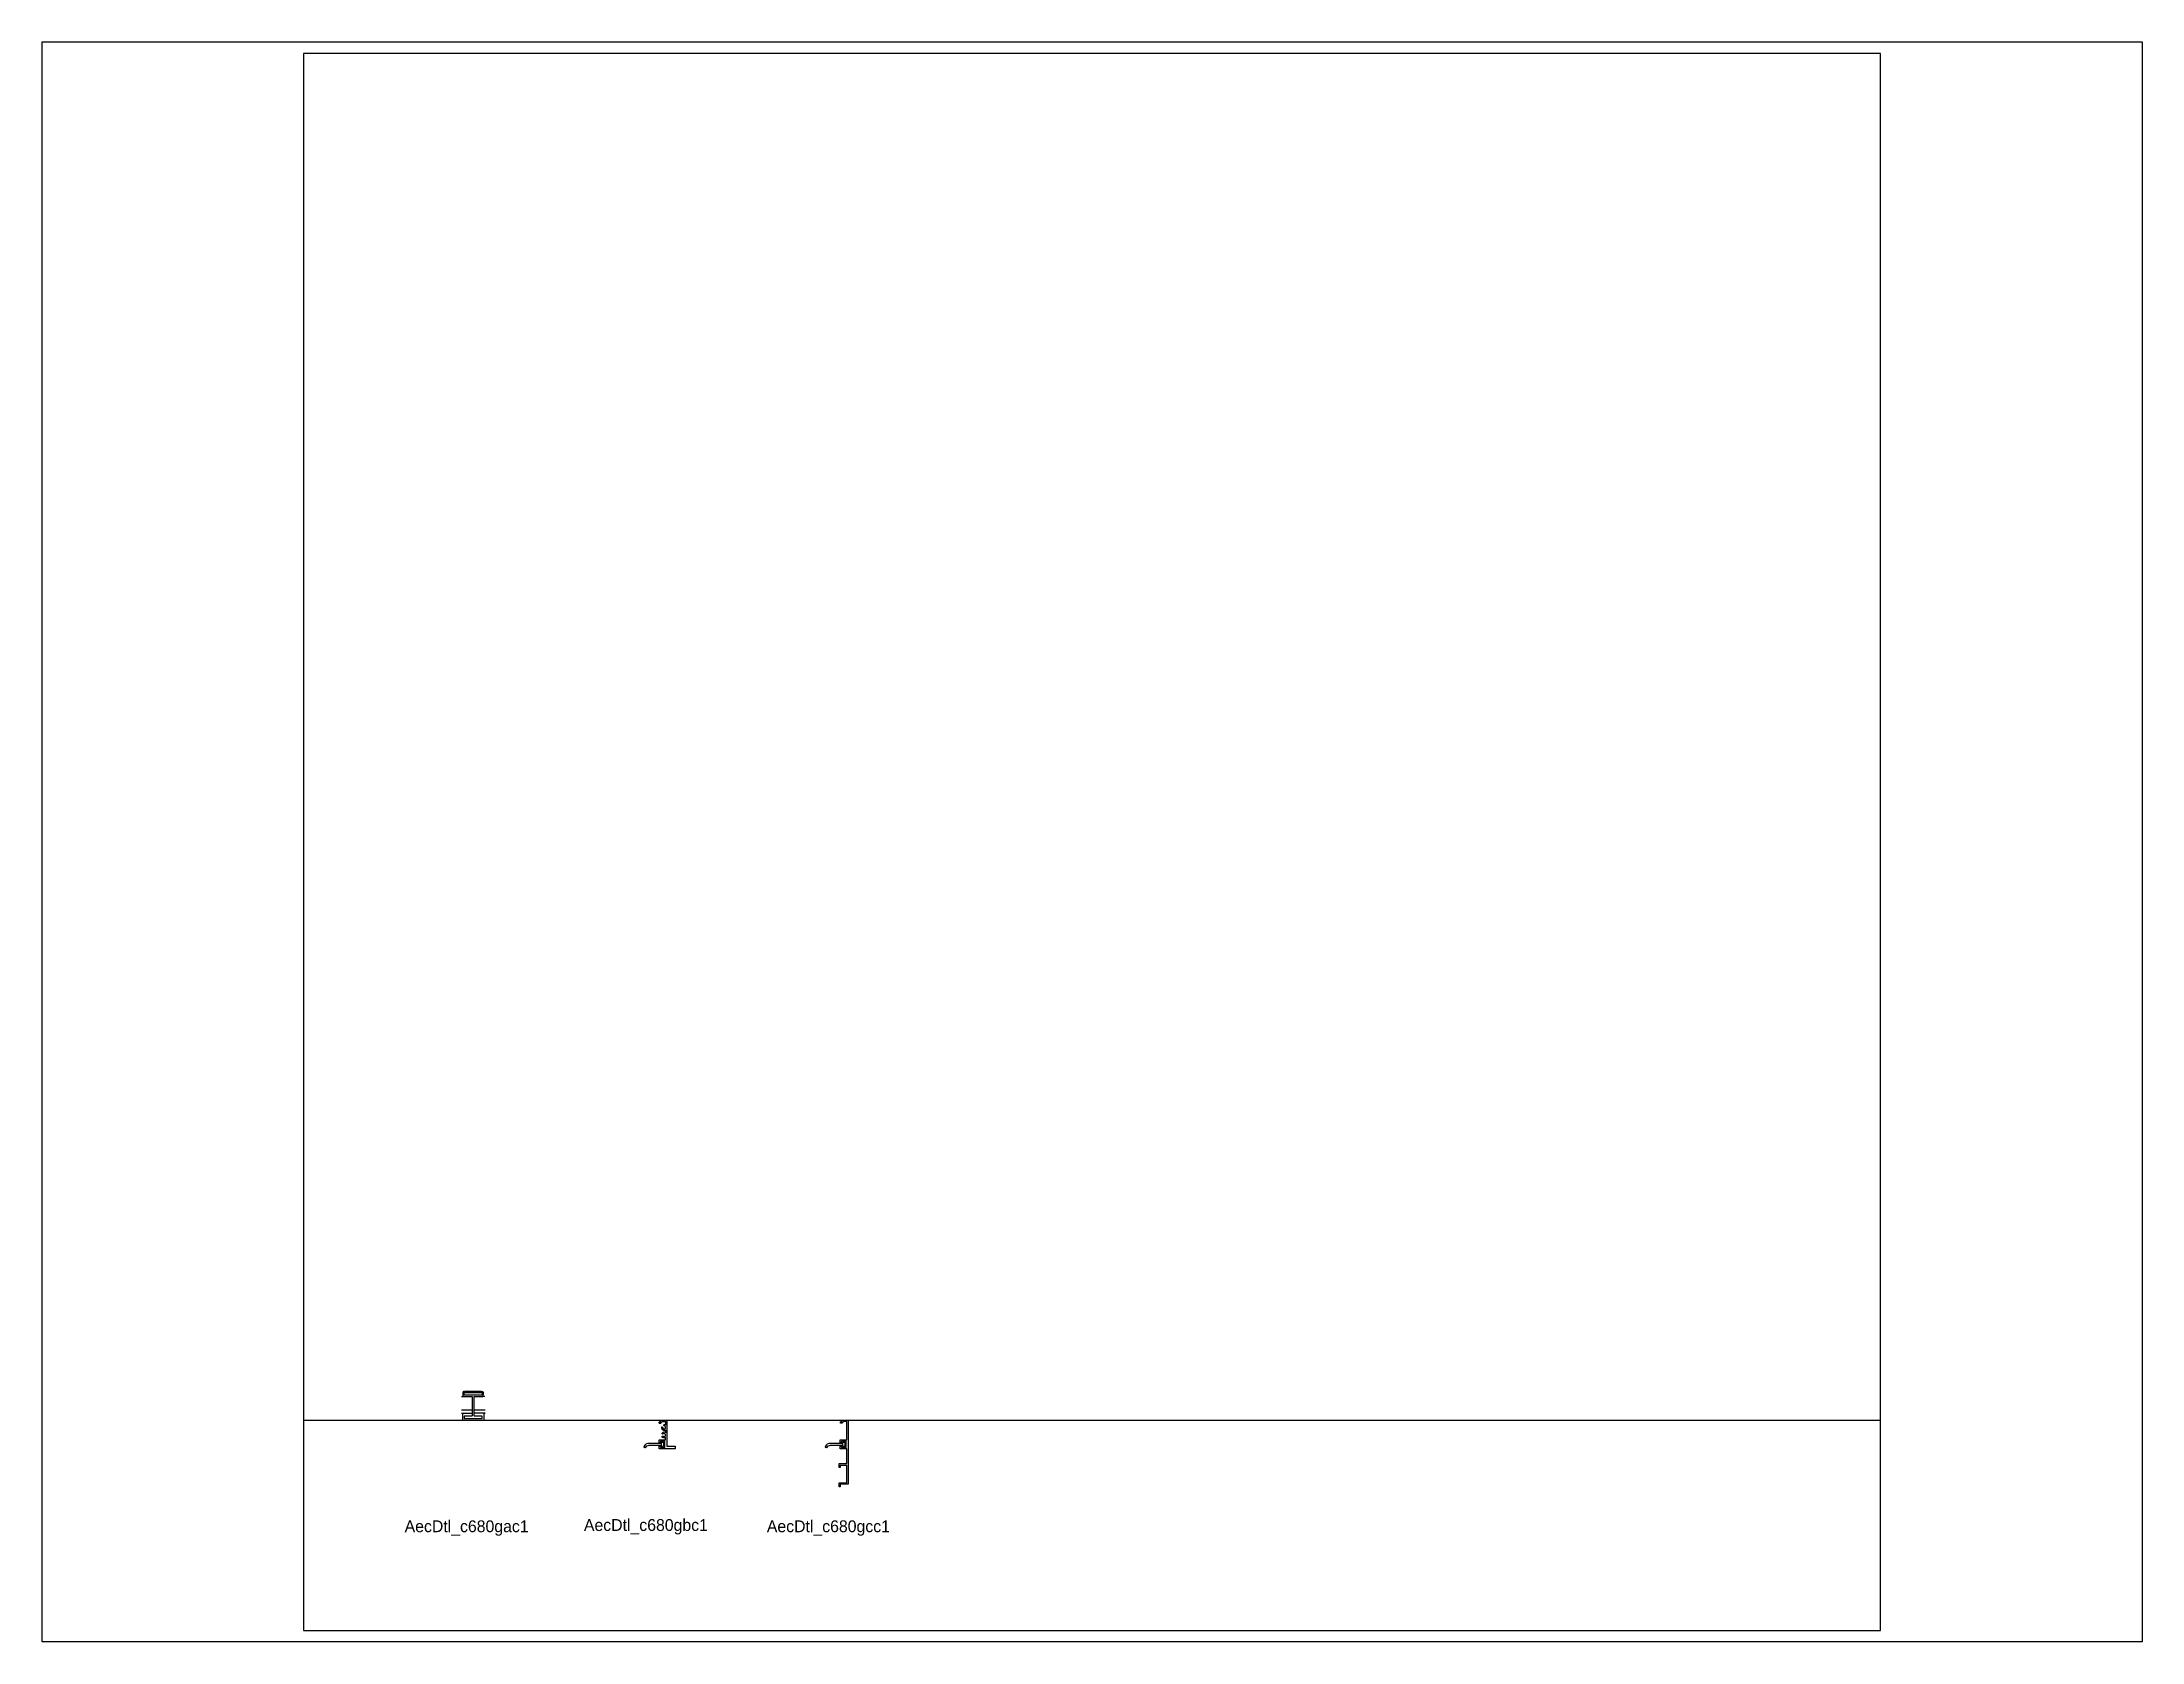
# Paper-space layout 'Layout1' of a CAD drawing. Header units: inches. Extents: x 1.05 to 9.45, y 0.8 to 7.2.
# The model-space entities are those that its viewports show. They can reach past a viewport. Long polylines and large blocks are cut down to what shows.
import ezdxf

# ---------------------------------------------------------------- set-up
doc = ezdxf.new("R2010")
doc.units = ezdxf.units.IN
doc.header["$MEASUREMENT"] = 0
for name, color, linetype in [('FINE', 70, 'Continuous'), ('MED', 32, 'Continuous'), ('THIN', 151, 'Continuous')]:
    doc.layers.add(name, color=color, linetype=linetype)

# ---------------------------------------------------------------- blocks, each defined once
blk = doc.blocks.new('AecDtl_c680gac1')
at = {"layer": 'FINE'}
for p, q in [((0.22, 1.73), (0.19, 1.86)), ((0.25, 1.73), (0.25, 1.86)), ((0.3, 1.73), (0.3, 1.86)), ((0.36, 1.73), (0.33, 1.86)), ((0.38, 1.73), (0.39, 1.86)), ((0.44, 1.73), (0.44, 1.86)), ((0.48, 1.73), (0.5, 1.86)), ((0.56, 1.73), (0.53, 1.86)), ((0.59, 1.73), (0.61, 1.86)), ((0.66, 1.73), (0.66, 1.86)), ((0.7, 1.73), (0.72, 1.86)), ((0.78, 1.73), (0.77, 1.86)), ((0.83, 1.73), (0.81, 1.86)), ((0.88, 1.73), (0.86, 1.86)), ((0.91, 1.73), (0.92, 1.86)), ((0.98, 1.73), (0.98, 1.86)), ((1.05, 1.73), (1.03, 1.86)), ((1.11, 1.73), (1.09, 1.86)), ((1.14, 1.73), (1.16, 1.86)), ((1.2, 1.73), (1.19, 1.86))]:
    blk.add_line(p, q, dxfattribs=at)
for points in [[(0.16, 1.73, 1), (0.03, 1.77), (0.03, 1.73), (0.04, 1.5)], [(1.33, 1.5), (1.34, 1.73), (1.34, 1.77, 1), (1.22, 1.73)]]:
    blk.add_lwpolyline(points, format="xyb", dxfattribs=at)
at = {"layer": 'MED'}
blk.add_line((1.28, 1.73), (0.09, 1.73), dxfattribs=at)
blk.add_lwpolyline([(0.04, 1.5), (0.62, 1.5), (0.62, 0.31, -0.414214), (0.56, 0.25), (0.12, 0.25), (0.12, 0.12), (1.25, 0.12), (1.25, 0.25), (0.81, 0.25, -0.414214), (0.75, 0.31), (0.75, 1.5), (1.33, 1.5)], format="xyb", dxfattribs=at)
at = {"layer": 'THIN'}
for p, q in [((-0.06, 1.5), (0.04, 1.5)), ((1.43, 1.5), (1.33, 1.5)), ((-0.06, 0.67), (0.62, 0.67)), ((-0.06, 0.44), (0.62, 0.44)), ((0.75, 0.67), (1.44, 0.67))]:
    blk.add_line(p, q, dxfattribs=at)
for points in [[(0.09, 1.73), (0.09, 1.62), (1.28, 1.62), (1.28, 1.73)], [(0, 0.44), (0, 0), (1.38, 0), (1.38, 0.44), (1.44, 0.44), (0.75, 0.44)]]:
    blk.add_lwpolyline(points, dxfattribs=at)
blk = doc.blocks.new('AecDtl_c680gbc1')
at = {"layer": 'FINE'}
for points in [[(-0.48, -0.19), (-0.48, -0.13), (-0.42, -0.13, 0.844394), (-0.41, -0.07), (-0.48, -0.03), (-0.48, 0)], [(-0.35, -0.45, -0.698236), (-0.27, -0.45, 0.609657), (-0.13, -0.54, 0.7166), (-0.17, -0.36, -0.85366), (-0.16, -0.28)], [(-0.3, -1.07, -0.698236), (-0.24, -1.01, 0.609657), (-0.08, -0.96, 0.7166), (-0.24, -0.87, -0.85366), (-0.3, -0.81)], [(-0.21, -1.47), (-0.17, -1.47), (-0.17, -1.59), (-0.21, -1.59, 0.291201)]]:
    blk.add_lwpolyline(points, format="xyb", dxfattribs=at)
blk.add_lwpolyline([(-0.48, -1.64), (-0.4, -1.64), (-0.4, -1.73), (-0.12, -1.73), (-0.12, -1.32), (-0.4, -1.32), (-0.4, -1.41), (-0.48, -1.41)], dxfattribs=at)
at = {"layer": 'MED'}
blk.add_lwpolyline([(-0.48, 0), (0, 0), (0, -1.64), (0.53, -1.64), (0.53, -1.81), (-0.48, -1.81)], dxfattribs=at)
at = {"layer": 'THIN'}
for points in [[(-0.48, -0.19), (-0.43, -0.19, 0.490131), (-0.33, -0.08), (-0.08, -0.08), (-0.08, -0.31, 0.132232), (-0.16, -0.28, 0.132232)], [(-0.48, -1.41), (-0.48, -1.24), (-0.08, -1.24), (-0.08, -1.09, -0.351426), (-0.3, -1.07)], [(-0.35, -0.45, 0.609657), (-0.08, -0.6), (-0.08, -0.79, 0.341436), (-0.3, -0.81, 0.341436)], [(-0.34, -1.47), (-1.12, -1.47, 0.291201), (-1.47, -1.68), (-1.46, -1.71), (-1.44, -1.7), (-1.43, -1.72), (-1.42, -1.71), (-1.4, -1.74), (-1.39, -1.74), (-1.37, -1.73), (-1.36, -1.74, -0.291201), (-1.12, -1.59), (-0.34, -1.59)]]:
    blk.add_lwpolyline(points, format="xyb", dxfattribs=at)
for points in [[(-0.48, -1.81), (-0.48, -1.64)], [(-0.34, -1.39), (-0.21, -1.39), (-0.21, -1.67), (-0.34, -1.67), (-0.34, -1.39)]]:
    blk.add_lwpolyline(points, dxfattribs=at)
blk = doc.blocks.new('AecDtl_c680gcc1')
at = {"layer": 'FINE'}
for points in [[(-0.49, -0.19), (-0.49, -0.13), (-0.44, -0.13, 0.844394), (-0.43, -0.07), (-0.5, -0.03), (-0.5, 0)], [(-0.21, -1.47), (-0.17, -1.47), (-0.17, -1.59), (-0.21, -1.59, 0.291201)]]:
    blk.add_lwpolyline(points, format="xyb", dxfattribs=at)
blk.add_lwpolyline([(-0.5, -1.64), (-0.42, -1.64), (-0.42, -1.73), (-0.12, -1.73), (-0.12, -1.32), (-0.42, -1.32), (-0.42, -1.41), (-0.5, -1.41)], dxfattribs=at)
at = {"layer": 'MED'}
blk.add_line((-0.5, -2.84), (-0.08, -2.84), dxfattribs=at)
blk.add_lwpolyline([(-0.5, 0), (0, 0), (0, -4.06), (-0.5, -4.06)], dxfattribs=at)
at = {"layer": 'THIN'}
for points in [[(-0.5, -1.41), (-0.5, -1.24), (-0.08, -1.24), (-0.08, -0.08), (-0.33, -0.08, -0.455146), (-0.45, -0.19), (-0.49, -0.19)], [(-0.34, -1.47), (-1.12, -1.47, 0.291201), (-1.47, -1.68), (-1.46, -1.71), (-1.44, -1.7), (-1.43, -1.72), (-1.42, -1.71), (-1.4, -1.74), (-1.39, -1.74), (-1.37, -1.73), (-1.36, -1.74, -0.291201), (-1.12, -1.59), (-0.34, -1.59)]]:
    blk.add_lwpolyline(points, format="xyb", dxfattribs=at)
for points in [[(-0.5, -2.84), (-0.5, -3), (-0.57, -3), (-0.57, -2.75), (-0.08, -2.75), (-0.08, -1.81), (-0.5, -1.81), (-0.5, -1.64)], [(-0.34, -1.39), (-0.21, -1.39), (-0.21, -1.67), (-0.34, -1.67), (-0.34, -1.39)], [(-0.5, -4.06), (-0.5, -4.23), (-0.57, -4.23), (-0.57, -3.98), (-0.08, -3.98), (-0.08, -2.84)]]:
    blk.add_lwpolyline(points, dxfattribs=at)

msp = doc.modelspace()

# ---------------------------------------------------------------- linework, layer by layer
msp.add_line((0, 13.33), (100, 13.33))
msp.add_lwpolyline([(0, 0), (100, 0), (100, 100), (0, 100)], close=True)

# ---------------------------------------------------------------- block references
for name, p in [('AecDtl_c680gac1', (10.07, 13.33)), ('AecDtl_c680gbc1', (23.04, 13.33)), ('AecDtl_c680gcc1', (34.54, 13.33))]:
    msp.add_blockref(name, p)

# ---------------------------------------------------------------- texts
for s, p in [('AecDtl_c680gac1', (6.41, 6.23)), ('AecDtl_c680gbc1', (17.78, 6.31)), ('AecDtl_c680gcc1', (29.38, 6.23))]:
    msp.add_text(s, height=0.75).set_placement(p)

psp = doc.layouts.get("Layout1")

# ---------------------------------------------------------------- linework, layer by layer
psp.add_lwpolyline([(1.05, 0.8), (1.05, 7.2), (9.45, 7.2), (9.45, 0.8)], close=True)

# ---------------------------------------------------------------- viewports
at = {"layer": '0'}
psp.add_viewport(center=(5.25, 4), size=(8.4, 6.4), view_center_point=(50, 50), view_height=101.466993, dxfattribs=at)

doc.saveas('drawing.dxf')
